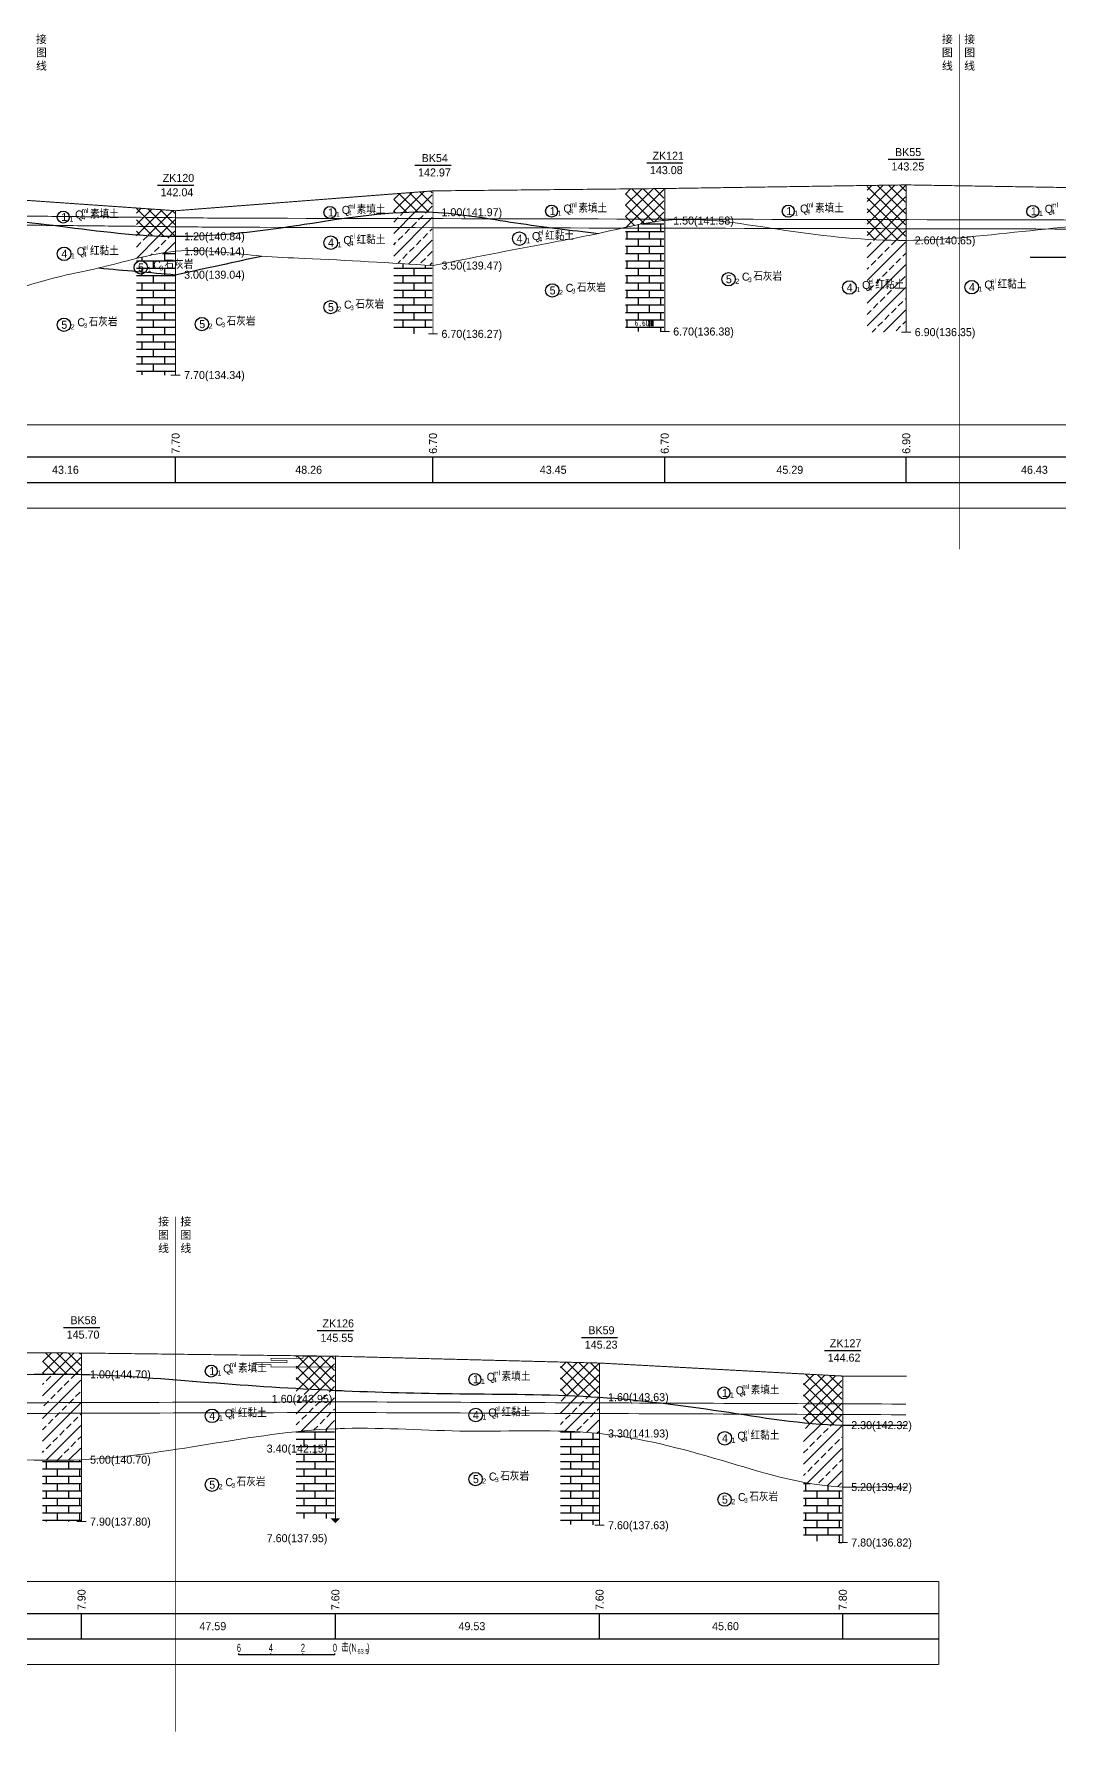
# Model space of a CAD drawing. Header units: inches. Extents: x -205 to 12199, y -11610 to -150.
# Drawn here: x 428 to 748, y -6477 to -5947 of the extents above; entities that cross this region are included whole.
import ezdxf
from ezdxf.enums import TextEntityAlignment as Align

# ---------------------------------------------------------------- set-up
doc = ezdxf.new("R2010")
doc.units = ezdxf.units.IN
doc.header["$MEASUREMENT"] = 0
doc.linetypes.add('ACAD_ISO03W100', pattern=[30, 12, -18])
doc.linetypes.add('ACAD_ISO05W100', pattern=[34, 24, -3, 0.5, -3, 0.5, -3])
for name, color, linetype in [('地质-原位曲线', 7, 'Continuous'), ('地质-图框', 7, 'Continuous'), ('地质-地层符号', 3, 'Continuous'), ('地质-地层线', 7, 'Continuous'), ('地质-地面线', 7, 'Continuous'), ('地质-填充花纹', 4, 'Continuous'), ('地质-文字', 7, 'Continuous'), ('地质-标注栏', 7, 'Continuous'), ('地质-钻孔', 7, 'Continuous'), ('管底', 7, 'Continuous'), ('红线', 1, 'ACAD_ISO05W100')]:
    doc.layers.add(name, color=color, linetype=linetype)
doc.styles.add('LZ_PMT_LINE', font='', dxfattribs={"height": 2})
doc.styles.get("Standard").update_dxf_attribs({"font": ''})
doc.styles.add('地层编号', font='Comfont.shx', dxfattribs={"width": 0.7, "height": 2.5, "bigfont": 'Hztxt12a.shx'})
doc.styles.add('层底标注', font='Comfont.shx', dxfattribs={"width": 0.7, "height": 2.5, "bigfont": 'Hztxt12a.shx'})
doc.styles.add('岩土名称', font='Comfont.shx', dxfattribs={"width": 0.7, "height": 2.5, "bigfont": 'Hztxt12a.shx'})
doc.styles.add('时代', font='Comfont.shx', dxfattribs={"width": 0.7, "height": 2.5, "bigfont": 'Hztxt12a.shx'})
doc.styles.add('标注栏数据', font='Comfont.shx', dxfattribs={"width": 0.7, "height": 2.5, "bigfont": 'Hztxt12a.shx'})
doc.styles.add('钻孔标注', font='Comfont.shx', dxfattribs={"width": 0.7, "height": 2.5, "bigfont": 'Hztxt12a.shx'})
doc.styles.get('LZ_PMT_LINE').set_extended_font_data('SimSun')
doc.styles.get('Standard').set_extended_font_data('SimSun')
doc.linetypes.add('bzhjcx', pattern='A,0.001,[2,XX1.shx,S=1,R=0,X=1,Y=0],-2', length=2.001)
doc.linetypes.add('swx', pattern='A,7,-1.5,["●",LZ_PMT_LINE,S=0.05,R=0,X=0,Y=0],-1.5', length=10)
pattern_1 = [(0, (-19274.5207, -6171.524), (0, 2.3), []), (90, (-19274.5207, -6171.524), (-3.5, 2.3), [2.3, -2.3])]
pattern_2 = [(0, (-19364.5207, -6171.524), (0, 2.3), []), (90, (-19364.5207, -6171.524), (-3.5, 2.3), [2.3, -2.3])]
pattern_3 = [(45, (-19364.5207, -6171.524), (-3.5355339, 3.5355339), []), (45, (-19360.985, -6171.524), (-3.5355339, 3.5355339), [2, -1])]
pattern_4 = [(45, (-19364.5207, -6171.524), (-1.76776695, 1.76776695), []), (135, (-19364.5207, -6171.524), (-1.76776695, -1.76776695), [])]
pattern_5 = [(45, (-20525.997, -6532.769), (-3.5355339, 3.5355339), []), (45, (-20522.4613, -6532.769), (-3.5355339, 3.5355339), [2, -1])]
pattern_6 = [(0, (-20525.9969, -6532.7692), (0, 2.3), []), (90, (-20525.997, -6532.769), (-3.5, 2.3), [2.3, -2.3])]
pattern_7 = [(45, (-20525.9969, -6532.7692), (-1.76776695, 1.76776695), []), (135, (-20525.9969, -6532.7692), (-1.76776695, -1.76776695), [])]
pattern_8 = [(0, (-20698.1672, -6532.7692), (0, 2.3), []), (90, (-20698.1672, -6532.769), (-3.5, 2.3), [2.3, -2.3])]
pattern_9 = [(45, (-20698.167, -6532.769), (-3.5355339, 3.5355339), []), (45, (-20694.6317, -6532.769), (-3.5355339, 3.5355339), [2, -1])]
pattern_10 = [(45, (-20698.1672, -6532.7692), (-1.76776695, 1.76776695), []), (135, (-20698.1672, -6532.7692), (-1.76776695, -1.76776695), [])]

# ---------------------------------------------------------------- blocks, each defined once
blk = doc.blocks.new('gkqy_yan.dwg不标', base_point=(0, -1))
at = {"color": 7}
blk.add_solid([(-0.5, -2), (-0.5, 0), (0.5, -2), (0.5, 0)], dxfattribs=at)

msp = doc.modelspace()

# ---------------------------------------------------------------- hatches: boundary and pattern name
at = {"layer": '地质-填充花纹', "linetype": 'Continuous'}
h = msp.add_hatch(dxfattribs=at)
h.set_pattern_fill('GKSTT', scale=0.5, style=0, pattern_type=2)
h.set_pattern_definition(pattern_4)
h.paths.add_polyline_path([(700.44937, -6011.03772), (692.79642, -6010.92454), (688.44937, -6010.71162), (688.44937, -5993.89203), (700.44937, -5993.71184)])
h = msp.add_hatch(dxfattribs=at)
h.set_pattern_fill('GKSTT', scale=0.5, style=0, pattern_type=2)
h.set_pattern_definition(pattern_4)
h.paths.add_polyline_path([(552.56212, -6002.23712), (547.35218, -6002.14754), (542.35504, -6002.30491), (540.56212, -6002.431), (540.56212, -5996.51908), (552.56212, -5995.59402)])
h = msp.add_hatch(dxfattribs=at)
h.set_pattern_fill('GKSTT', scale=0.5, style=0, pattern_type=2)
h.set_pattern_definition(pattern_4)
h.paths.add_polyline_path([(624.97263, -6004.87684), (619.19487, -6005.69558), (614.2911, -6006.67044), (612.97263, -6006.96581), (612.97263, -5994.96547), (624.97263, -5994.84394)])
h = msp.add_hatch(dxfattribs=at)
h.set_pattern_fill('GKSTT', scale=0.5, style=0, pattern_type=2)
h.set_pattern_definition([(45, (-19274.5207, -6171.524), (-1.76776695, 1.76776695), []), (135, (-19274.5207, -6171.524), (-1.76776695, -1.76776695), [])])
h.paths.add_polyline_path([(472.13468, -6001.75742), (472.13468, -6009.76796), (466.2627, -6009.60736), (461.27172, -6009.30943), (460.13468, -6009.215), (460.13468, -6000.92325)])
h = msp.add_hatch(dxfattribs=at)
h.set_pattern_fill('GKFZNT', scale=0.5, style=0, pattern_type=2)
h.set_pattern_definition(pattern_3)
h.paths.add_polyline_path([(552.56212, -6002.23712), (552.56212, -6018.89285), (547.54572, -6018.58714), (542.55481, -6018.28569), (540.56212, -6018.16741), (540.56212, -6002.431), (542.35504, -6002.30491), (547.35218, -6002.14754)])
h = msp.add_hatch(dxfattribs=at)
h.set_pattern_fill('GKSHY', scale=0.5, style=0, pattern_type=2)
h.set_pattern_definition(pattern_2)
h.paths.add_polyline_path([(624.97263, -6039.50808), (612.97263, -6039.50808), (612.97263, -6006.96581), (614.2911, -6006.67044), (619.19487, -6005.69558), (624.97263, -6004.87684)])
h = msp.add_hatch(dxfattribs=at)
h.set_pattern_fill('GKFZNT', scale=0.5, style=0, pattern_type=2)
h.set_pattern_definition([(45, (-19274.5207, -6171.524), (-3.5355339, 3.5355339), []), (45, (-19270.985, -6171.524), (-3.5355339, 3.5355339), [2, -1])])
h.paths.add_polyline_path([(461.27172, -6009.30943), (466.2627, -6009.60736), (472.13468, -6009.76796), (472.13468, -6014.48313), (462.95711, -6016.01244), (460.13468, -6016.70323), (460.13468, -6009.215)])
h = msp.add_hatch(dxfattribs=at)
h.set_pattern_fill('GKSHY', scale=0.5, style=0, pattern_type=2)
h.set_pattern_definition(pattern_1)
h.paths.add_polyline_path([(472.13468, -6021.75279), (465.37753, -6021.15781), (460.3968, -6020.71925), (460.13468, -6020.69616), (460.13468, -6016.70323), (462.95711, -6016.01244), (472.13468, -6014.48313)])
h = msp.add_hatch(dxfattribs=at)
h.set_pattern_fill('GKFZNT', scale=0.5, style=0, pattern_type=2)
h.set_pattern_definition(pattern_3)
h.paths.add_polyline_path([(692.79642, -6010.92454), (700.44937, -6011.03772), (700.44937, -6039.70809), (688.44937, -6039.70809), (688.44937, -6010.71162)])
h = msp.add_hatch(dxfattribs=at)
h.set_pattern_fill('GKSHY', scale=0.5, style=0, pattern_type=2)
h.set_pattern_definition(pattern_1)
h.paths.add_polyline_path([(460.3968, -6020.71925), (465.37753, -6021.15781), (472.13468, -6021.75279), (472.13468, -6053.10813), (464.44252, -6053.10813), (462.1366, -6053.0493), (460.13468, -6052.93691), (460.13468, -6020.69616)])
h = msp.add_hatch(dxfattribs=at)
h.set_pattern_fill('GKSHY', scale=0.5, style=0, pattern_type=2)
h.set_pattern_definition(pattern_2)
h.paths.add_polyline_path([(542.55481, -6018.28569), (547.54572, -6018.58714), (552.56212, -6018.89285), (552.56212, -6040.24141), (540.56212, -6040.24141), (540.56212, -6018.16741)])
h = msp.add_hatch(dxfattribs=at)
h.set_pattern_fill('GKSTT', scale=0.5, style=0, pattern_type=2)
h.set_pattern_definition(pattern_7)
h.paths.add_polyline_path([(442.75076, -6358.61921), (442.75076, -6365.28425), (433.37132, -6365.19966), (430.75076, -6365.22257), (430.75076, -6358.58893)])
h = msp.add_hatch(dxfattribs=at)
h.set_pattern_fill('GKSTT', scale=0.5, style=0, pattern_type=2)
h.set_pattern_definition(pattern_7)
h.paths.add_polyline_path([(522.06648, -6359.61665), (522.06648, -6370.27399), (512.59026, -6369.80106), (510.06648, -6369.65661), (510.06648, -6359.46536)])
h = msp.add_hatch(dxfattribs=at)
h.set_pattern_fill('GKFZNT', scale=0.5, style=0, pattern_type=2)
h.set_pattern_definition(pattern_5)
h.paths.add_polyline_path([(442.75076, -6365.28425), (442.75076, -6391.95761), (433.34875, -6392.12427), (430.75076, -6392.08549), (430.75076, -6365.22257), (433.37132, -6365.19966)])
h = msp.add_hatch(dxfattribs=at)
h.set_pattern_fill('GKSTT', scale=0.5, style=0, pattern_type=2)
h.set_pattern_definition(pattern_10)
h.paths.add_polyline_path([(604.60902, -6361.74672), (604.60902, -6372.40563), (598.57829, -6372.06263), (593.58267, -6371.85415), (592.60902, -6371.82415), (592.60902, -6361.43657)])
h = msp.add_hatch(dxfattribs=at)
h.set_pattern_fill('GKSTT', scale=0.5, style=0, pattern_type=2)
h.set_pattern_definition(pattern_10)
h.paths.add_polyline_path([(680.60851, -6365.80648), (680.60851, -6381.14013), (672.59248, -6380.72149), (668.60851, -6380.35112), (668.60851, -6365.16437)])
h = msp.add_hatch(dxfattribs=at)
h.set_pattern_fill('GKFZNT', scale=0.5, style=0, pattern_type=2)
h.set_pattern_definition(pattern_5)
h.paths.add_polyline_path([(512.59026, -6369.80106), (522.06648, -6370.27399), (522.06648, -6382.30374), (512.36486, -6382.97405), (510.06648, -6383.21561), (510.06648, -6369.65661)])
h = msp.add_hatch(dxfattribs=at)
h.set_pattern_fill('GKFZNT', scale=0.5, style=0, pattern_type=2)
h.set_pattern_definition(pattern_9)
h.paths.add_polyline_path([(593.58267, -6371.85415), (598.57829, -6372.06263), (604.60902, -6372.40563), (604.60902, -6383.73319), (598.58106, -6383.25109), (593.58603, -6383.03174), (592.60902, -6383.01234), (592.60902, -6371.82415)])
h = msp.add_hatch(dxfattribs=at)
h.set_pattern_fill('GKFZNT', scale=0.5, style=0, pattern_type=2)
h.set_pattern_definition(pattern_9)
h.paths.add_polyline_path([(672.59248, -6380.72149), (680.60851, -6381.14013), (680.60851, -6400.46123), (671.89121, -6399.57935), (668.60851, -6398.98387), (668.60851, -6380.35112)])
h = msp.add_hatch(dxfattribs=at)
h.set_pattern_fill('GKSHY', scale=0.5, style=0, pattern_type=2)
h.set_pattern_definition(pattern_6)
h.paths.add_polyline_path([(522.06648, -6410.28647), (510.06648, -6410.28647), (510.06648, -6383.21561), (512.36486, -6382.97405), (522.06648, -6382.30374)])
h = msp.add_hatch(dxfattribs=at)
h.set_pattern_fill('GKSHY', scale=0.5, style=0, pattern_type=2)
h.set_pattern_definition(pattern_8)
h.paths.add_polyline_path([(593.58603, -6383.03174), (598.58106, -6383.25109), (604.60902, -6383.73319), (604.60902, -6412.41077), (599.35897, -6412.22004), (593.85523, -6412.09627), (592.60902, -6412.07293), (592.60902, -6383.01234)])
h = msp.add_hatch(dxfattribs=at)
h.set_pattern_fill('GKSHY', scale=0.5, style=0, pattern_type=2)
h.set_pattern_definition(pattern_6)
h.paths.add_polyline_path([(442.75076, -6411.28651), (434.21293, -6411.28651), (430.75076, -6411.27358), (430.75076, -6392.08549), (433.34875, -6392.12427), (442.75076, -6391.95761)])
h = msp.add_hatch(dxfattribs=at)
h.set_pattern_fill('GKSHY', scale=0.5, style=0, pattern_type=2)
h.set_pattern_definition(pattern_8)
h.paths.add_polyline_path([(671.89121, -6399.57935), (680.60851, -6400.46123), (680.60851, -6417.80799), (674.51992, -6417.51893), (668.60851, -6417.05462), (668.60851, -6398.98387)])

# ---------------------------------------------------------------- linework, layer by layer
at = {"layer": '地质-原位曲线', "color": 7, "linetype": 'Continuous'}
for p, q in [((492.16719, -6452.95315), (492.16719, -6452.45315)), ((522.16719, -6452.95315), (492.16719, -6452.95315)), ((502.16719, -6452.95315), (502.16719, -6452.45315)), ((512.16719, -6452.95315), (512.16719, -6452.45315)), ((522.16719, -6452.95315), (522.16719, -6452.45315))]:
    msp.add_line(p, q, dxfattribs=at)
at = {"layer": '地质-原位曲线', "color": 7, "linetype": 'Continuous', "const_width": 0.2, "flags": 128}
msp.add_lwpolyline([(522.16719, -6359.61981), (512.16719, -6359.61981), (512.16719, -6360.28647), (502.16719, -6360.28647), (502.16719, -6360.95314), (507.16719, -6360.95314), (507.16719, -6361.61981), (497.16719, -6361.61981), (497.16719, -6362.28647), (502.16719, -6362.28647), (502.16719, -6362.95314), (522.16719, -6362.95314)], dxfattribs=at)
at = {"layer": '地质-地层符号', "color": 7, "linetype": 'Continuous'}
for centre, major_axis in [((437.29606, -6003.74147), (0, 1.875)), ((520.61877, -6002.31613), (0, 1.875)), ((589.89237, -6001.89928), (0, 1.875)), ((663.836, -6001.90808), (0, 1.875)), ((740.2633, -6001.97478), (0, 1.875)), ((520.86877, -6011.76152), (0, 2.125)), ((579.79802, -6010.49079), (0, 2.125)), ((437.54606, -6015.24147), (0, 2.125)), ((461.48014, -6019.47916), (0, 2.08333)), ((590.10071, -6026.67475), (0, 2.08333)), ((645.17514, -6023.17473), (0, 2.08333)), ((682.95518, -6025.76666), (0, 2.125)), ((721.16934, -6025.64918), (0, 2.125)), ((520.82711, -6031.9017), (0, 2.08333)), ((437.50439, -6037.40814), (0, 2.08333)), ((480.61338, -6037.20506), (0, 2.08333)), ((483.53362, -6364.25316), (0, 1.875)), ((565.90412, -6366.84574), (0, 1.875)), ((643.73377, -6371.08652), (0, 1.875)), ((483.78362, -6378.25316), (0, 2.125)), ((566.15412, -6377.9965), (0, 2.125)), ((643.98377, -6385.25319), (0, 2.125)), ((566.11245, -6398.00463), (0, 2.08333)), ((483.74195, -6399.75316), (0, 2.08333)), ((643.9421, -6404.41985), (0, 2.08333))]:
    msp.add_ellipse(centre, major_axis=major_axis, ratio=1, dxfattribs=at)
at = {"layer": '地质-地层线', "color": 7, "lineweight": 25}
for points, knots in [([(319.5296, -6005.77473), (333.14014, -6005.48361), (360.85879, -6004.89074), (398.94396, -6002.26013), (436.43486, -6006.44249), (465.16707, -6010.44945), (481.91193, -6009.50091), (486.67542, -6009.23108)], [174.659818016, 174.659818016, 174.659818016, 174.659818016, 213.712592605, 254.193096022, 290.295863565, 326.398631108, 340.752163883, 340.752163883, 340.752163883, 340.752163883]), ([(486.67542, -6009.23108), (495.31481, -6008.55653), (517.35372, -6005.44149), (548.10546, -6000.1386), (578.66745, -6005.85549), (595.91176, -6007.8588), (604.53391, -6008.86046)], [340.752163883, 340.752163883, 340.752163883, 340.752163883, 366.78837464, 407.178118172, 433.249920002, 459.321721831, 459.321721831, 459.321721831, 459.321721831]), ([(185.19921, -6366.75318), (188.53254, -6366.75401), (195.1992, -6366.75567), (215.43265, -6366.73051), (245.89622, -6367.15359), (285.89073, -6367.90318), (325.1754, -6366.96662), (364.10525, -6366.36089), (403.37372, -6366.08137), (443.05821, -6364.4287), (482.65659, -6367.92891), (510.04818, -6369.75902), (524.23824, -6370.37087), (525.19921, -6370.41082)], [0, 0, 0, 0, 10, 20, 60.69984028, 101.399680559, 139.985990492, 178.572300425, 218.197947249, 257.823594072, 297.560176649, 337.296759226, 340.183056479, 340.183056479, 340.183056479, 340.183056479]), ([(525.19921, -6370.41082), (537.98384, -6370.94234), (564.53813, -6371.50155), (603.91209, -6371.51255), (642.87122, -6376.50868), (671.42601, -6381.43442), (690.86034, -6381.12089), (697.52579, -6381.14242), (700.85851, -6381.15319)], [340.183056479, 340.183056479, 340.183056479, 340.183056479, 378.58181181, 419.866864394, 458.116679676, 496.366494958, 506.366494958, 516.366494958, 516.366494958, 516.366494958, 516.366494958])]:
    msp.add_open_spline(points, degree=3, knots=knots, dxfattribs=at)
at = {"layer": '地质-地层线', "color": 7, "linetype": 'bzhjcx', "lineweight": 0}
for points, knots in [([(552.81212, -6018.90808), (564.87756, -6016.51192), (582.11391, -6013.08882), (606.27029, -6008.73981), (630.6282, -6002.2364), (663.01929, -6008.51208), (700.99084, -6012.48492), (739.40367, -6007.77807), (774.42014, -6004.72809), (801.33013, -6004.40393), (817.52096, -6004.10473), (824.42461, -6003.78887), (826.67542, -6003.67784)], [0, 0, 0, 0, 36.88208501, 52.688692872, 73.764170021, 111.629651316, 149.495132611, 188.302797404, 227.110462197, 255.016680905, 268.969790259, 275.717906058, 275.717906058, 275.717906058, 275.717906058]), ([(319.53006, -6005.77472), (329.33687, -6008.79228), (342.82124, -6012.94144), (369.81907, -6020.46768), (398.46741, -6036.25926), (428.43338, -6023.46361), (452.41755, -6019.14749), (468.94571, -6013.60634), (481.88517, -6014.26279), (486.67542, -6014.69303)], [0, 0, 0, 0, 30.729650327, 42.253271032, 84.506542063, 121.313377812, 133.582323062, 158.120213561, 172.474964117, 172.474964117, 172.474964117, 172.474964117]), ([(486.67542, -6014.69303), (490.8453, -6015.06755), (499.518, -6016.13988), (521.52148, -6016.99826), (539.40184, -6018.08959), (552.81212, -6018.90808)], [172.474964117, 172.474964117, 172.474964117, 172.474964117, 184.970672397, 198.395901815, 238.67159007, 238.67159007, 238.67159007, 238.67159007]), ([(286.59428, -6392.28653), (299.45454, -6391.91052), (325.17506, -6391.15851), (364.10569, -6389.18107), (403.35959, -6390.6186), (443.18042, -6393.4838), (482.65431, -6387.1334), (510.01308, -6382.67864), (524.238, -6382.21549), (525.19921, -6382.19168)], [0, 0, 0, 0, 38.602432162, 77.204864324, 116.841725485, 156.478586647, 196.429899528, 236.381212409, 239.275485458, 239.275485458, 239.275485458, 239.275485458]), ([(525.19921, -6382.19168), (537.94671, -6381.87591), (564.51305, -6383.94937), (604.31143, -6381.55913), (642.90106, -6391.72358), (671.16526, -6401.00739), (690.86493, -6400.42745), (697.52732, -6400.46683), (700.85851, -6400.48652)], [239.275485458, 239.275485458, 239.275485458, 239.275485458, 277.658997596, 318.936782782, 357.846700705, 396.756618629, 406.756618629, 416.756618629, 416.756618629, 416.756618629, 416.756618629])]:
    msp.add_open_spline(points, degree=3, knots=knots, dxfattribs=at)
at = {"layer": '地质-地层线', "color": 7}
msp.add_spline([(448.40893, -6019.66369), (460.3968, -6020.71925), (472.38468, -6021.7748)], degree=3, dxfattribs=at)
msp.add_open_spline([(472.38468, -6021.7748), (474.51409, -6021.31058), (476.78429, -6020.81567), (487.02916, -6018.58227), (487.66445, -6018.44377)], degree=3, knots=[0, 0, 0, 0, 13.719403596, 14.62638908, 14.62638908, 14.62638908, 14.62638908], dxfattribs=at)
at = {"layer": '地质-地层线', "color": 7, "start_tangent": (0.977052229, 0.212999863), "end_tangent": (0.977052229, 0.212999863)}
msp.add_spline([(486.67542, -6018.65938), (499.19382, -6015.93034)], degree=3, dxfattribs=at)
at = {"layer": '地质-地层线', "color": 7, "lineweight": 25}
msp.add_spline([(739.38831, -6016.30811), (758.73277, -6016.30811), (778.07724, -6016.30811)], degree=3, dxfattribs=at)
at = {"layer": '地质-地面线', "color": 7, "linetype": 'Continuous', "const_width": 0.3}
for points in [[(486.67542, -6000.67314), (552.81212, -5995.57475), (625.22263, -5994.84141), (700.69937, -5993.70809), (778.07724, -5994.97477), (826.67542, -5994.97477)], [(146.67542, -5999.44143), (166.67542, -5999.44143), (242.50185, -5998.57473), (319.53006, -5997.10805), (400.45743, -5996.7748), (472.38468, -6001.7748), (486.67542, -6000.67314)], [(185.19921, -6360.08652), (205.19921, -6360.08652), (286.59428, -6358.95319), (363.75757, -6358.41985), (443.00076, -6358.61984), (522.31648, -6359.6198), (525.19921, -6359.69431)], [(525.19921, -6359.69431), (604.85902, -6361.75318), (680.85851, -6365.81986), (700.85851, -6365.81986)]]:
    msp.add_lwpolyline(points, dxfattribs=at)
at = {"layer": '地质-标注栏', "color": 7, "linetype": 'Continuous', "const_width": 0.3}
for points in [[(106.67465, -6068.70809), (496.67465, -6068.70809)], [(446.67465, -6068.70809), (836.67465, -6068.70809)], [(106.67465, -6094.70809), (496.67465, -6094.70809)], [(446.67465, -6094.70809), (836.67465, -6094.70809)], [(145.19844, -6429.95315), (535.19844, -6429.95315)], [(485.19997, -6429.95315), (710.85927, -6429.95315)], [(710.85927, -6429.95315), (710.85927, -6455.95315)], [(145.19844, -6455.95315), (535.19844, -6455.95315)], [(485.19997, -6455.95315), (710.85927, -6455.95315)]]:
    msp.add_lwpolyline(points, dxfattribs=at)
at = {"layer": '地质-标注栏', "color": 7, "linetype": 'Continuous'}
for points in [[(106.67465, -6078.70809), (496.67465, -6078.70809)], [(446.67465, -6078.70809), (836.67465, -6078.70809)], [(472.38468, -6086.70809), (472.38468, -6078.70809)], [(472.38468, -6086.70809), (472.38468, -6078.70809)], [(552.81212, -6086.70809), (552.81212, -6078.70809)], [(552.81212, -6086.70809), (552.81212, -6078.70809)], [(625.22263, -6086.70809), (625.22263, -6078.70809)], [(625.22263, -6086.70809), (625.22263, -6078.70809)], [(700.69937, -6086.70809), (700.69937, -6078.70809)], [(700.69937, -6086.70809), (700.69937, -6078.70809)], [(106.67465, -6086.70809), (496.67465, -6086.70809)], [(446.67465, -6086.70809), (836.67465, -6086.70809)], [(145.19844, -6439.95315), (535.19844, -6439.95315)], [(443.00076, -6447.95315), (443.00076, -6439.95315)], [(443.00076, -6447.95315), (443.00076, -6439.95315)], [(485.19997, -6439.95315), (710.85927, -6439.95315)], [(522.31648, -6447.95315), (522.31648, -6439.95315)], [(522.31648, -6447.95315), (522.31648, -6439.95315)], [(604.85902, -6447.95315), (604.85902, -6439.95315)], [(604.85902, -6447.95315), (604.85902, -6439.95315)], [(680.85851, -6447.95315), (680.85851, -6439.95315)], [(145.19844, -6447.95315), (535.19844, -6447.95315)], [(485.19997, -6447.95315), (710.85927, -6447.95315)]]:
    msp.add_lwpolyline(points, dxfattribs=at)
at = {"layer": '地质-钻孔', "color": 7, "linetype": 'Continuous'}
for p, q in [((547.15707, -5987.57474), (558.46762, -5987.57474)), ((619.6102, -5986.8414), (630.83481, -5986.8414)), ((695.08676, -5985.70809), (706.31332, -5985.70809)), ((466.68832, -5993.7748), (478.0809, -5993.7748)), ((437.34688, -6350.61984), (448.65547, -6350.61984)), ((516.66133, -6351.61981), (527.97188, -6351.61981)), ((599.24684, -6353.75319), (610.47145, -6353.75319)), ((675.16286, -6357.81985), (686.55544, -6357.81985))]:
    msp.add_line(p, q, dxfattribs=at)
at = {"layer": '地质-钻孔', "color": 7, "const_width": 0.3, "flags": 128}
for points in [[(700.69937, -5993.70809), (700.69937, -6039.70809)], [(552.81212, -5995.57475), (552.81212, -6040.24141)], [(625.22263, -5994.84141), (625.22263, -6039.50808)], [(472.38468, -6001.7748), (472.38468, -6053.10813)], [(443.00076, -6358.61984), (443.00076, -6411.28651)], [(522.31648, -6359.6198), (522.31648, -6410.28647)], [(604.85902, -6361.75318), (604.85902, -6412.41985)], [(680.85851, -6365.81985), (680.85851, -6417.81986)]]:
    msp.add_lwpolyline(points, dxfattribs=at)
at = {"layer": '地质-钻孔', "color": 7, "linetype": 'Continuous', "const_width": 0.3, "flags": 128}
for points in [[(551.31212, -6040.24141), (554.31212, -6040.24141)], [(623.72263, -6039.50808), (626.72263, -6039.50808)], [(699.19937, -6039.70809), (702.19937, -6039.70809)], [(470.88468, -6053.10813), (473.88468, -6053.10813)], [(441.50076, -6411.28651), (444.50076, -6411.28651)], [(603.35902, -6412.41985), (606.35902, -6412.41985)], [(679.35851, -6417.81986), (682.35851, -6417.81986)]]:
    msp.add_lwpolyline(points, dxfattribs=at)
at = {"layer": '地质-钻孔', "color": 7, "linetype": 'Continuous'}
msp.add_solid([(520.81648, -6410.28647), (523.81648, -6410.28647), (522.31648, -6411.78647)], dxfattribs=at)
at = {"layer": '管底', "linetype": 'swx', "const_width": 0.3}
for points in [[(146.98287, -6003.29539), (486.65822, -6006.93244)], [(147.01317, -6000.46555), (486.68852, -6004.1026)], [(486.6643, -6004.10245), (826.76266, -6004.8327)], [(486.65822, -6006.93244), (826.75658, -6007.66269)], [(185.43583, -6374.85647), (528.03572, -6373.85446)], [(523.31291, -6373.86835), (700.58386, -6374.57059)], [(185.44558, -6378.18946), (528.04547, -6377.18744)], [(523.29971, -6377.20132), (700.57066, -6377.90357)]]:
    msp.add_lwpolyline(points, dxfattribs=at)
at = {"layer": '红线', "linetype": 'ACAD_ISO03W100', "ltscale": 0.4, "const_width": 0.2}
for points in [[(717.35581, -5946.65676), (717.35581, -6107.54712)], [(472.43894, -6316.03341), (472.43894, -6476.92378)]]:
    msp.add_lwpolyline(points, dxfattribs=at)

# ---------------------------------------------------------------- block references
at = {"layer": '地质-图框', "color": 7, "linetype": 'Continuous'}
msp.add_blockref('gkqy_yan.dwg不标', (621.22263, -6036.84141), dxfattribs=at)

# ---------------------------------------------------------------- texts
at = {"layer": '地质-原位曲线', "color": 7, "linetype": 'Continuous', "style": '标注栏数据', "width": 0.7}
for s, p in [('6', (492.16719, -6451.95315)), ('4', (502.16719, -6451.95315)), ('2', (512.16719, -6451.95315)), ('0', (522.16719, -6451.95315))]:
    msp.add_text(s, height=2.5, dxfattribs=at).set_placement(p, align=Align.CENTER)
for s, height, p in [('击', 2.5, (524.16719, -6451.95315)), ('(N', 2.5, (526.51719, -6451.95315)), (')', 2.5, (532.24053, -6451.95315)), ('63.5', 1.5, (529.22552, -6452.57815))]:
    msp.add_text(s, height=height, dxfattribs=at).set_placement(p)
at = {"layer": '地质-图框', "color": 7, "linetype": 'Continuous', "width": 0.7}
msp.add_text('6.60', height=2, dxfattribs=at).set_placement((615.84803, -6037.84141))
at = {"layer": '地质-地层符号', "color": 7, "linetype": 'Continuous', "style": '时代', "width": 0.8}
for s, p in [('ml', (526.33961, -6001.09946)), ('ml', (595.61321, -6000.68261)), ('ml', (669.55683, -6000.69142)), ('ml', (745.98414, -6000.75811)), ('4', (443.01689, -6004.69147)), ('ml', (443.01689, -6002.5248)), ('4', (526.33961, -6003.26613)), ('4', (595.61321, -6002.84928)), ('4', (669.55683, -6002.85808)), ('4', (745.98414, -6002.92478)), ('el', (526.83961, -6010.54485)), ('4', (585.76885, -6011.44079)), ('el', (585.76885, -6009.27412)), ('4', (443.51689, -6016.19147)), ('el', (443.51689, -6014.0248)), ('4', (526.83961, -6012.71152)), ('3', (467.32597, -6020.42916)), ('3', (596.21737, -6027.62475)), ('3', (651.29181, -6024.12473)), ('4', (688.92602, -6026.71666)), ('el', (688.92602, -6024.54999)), ('4', (727.14017, -6026.59918)), ('el', (727.14017, -6024.43251)), ('3', (526.94377, -6032.8517)), ('3', (486.73005, -6038.15506)), ('3', (443.62106, -6038.35814)), ('4', (489.25445, -6365.20316)), ('ml', (489.25445, -6363.03649)), ('ml', (571.62495, -6365.62907)), ('4', (571.62495, -6367.79574)), ('4', (649.4546, -6372.03652)), ('ml', (649.4546, -6369.86985)), ('el', (489.75445, -6377.03649)), ('el', (572.12495, -6376.77984)), ('4', (489.75445, -6379.20316)), ('4', (572.12495, -6378.9465)), ('4', (649.9546, -6386.20319)), ('el', (649.9546, -6384.03652)), ('3', (489.85862, -6400.70316)), ('3', (572.22912, -6398.95463)), ('3', (650.05877, -6405.36985))]:
    msp.add_text(s, height=1.5, dxfattribs=at).set_placement(p)
at = {"layer": '地质-地层符号', "color": 7, "linetype": 'Continuous'}
for s, height, style, p in [('1', 2.5, '地层编号', (436.67106, -6004.99147)), ('1', 1.625, '地层编号', (439.17106, -6005.19147)), ('Q', 2.5, '时代', (440.98356, -6004.19147)), ('素填土', 2.5, '岩土名称', (445.65022, -6004.19147)), ('1', 2.5, '地层编号', (519.99377, -6003.56613)), ('1', 1.625, '地层编号', (522.49377, -6003.76613)), ('Q', 2.5, '时代', (524.30627, -6002.76613)), ('素填土', 2.5, '岩土名称', (528.97294, -6002.76613)), ('1', 2.5, '地层编号', (589.26737, -6003.14928)), ('1', 1.625, '地层编号', (591.76737, -6003.34928)), ('Q', 2.5, '时代', (593.57987, -6002.34928)), ('素填土', 2.5, '岩土名称', (598.24654, -6002.34928)), ('1', 2.5, '地层编号', (663.211, -6003.15808)), ('1', 1.625, '地层编号', (665.711, -6003.35808)), ('Q', 2.5, '时代', (667.5235, -6002.35808)), ('素填土', 2.5, '岩土名称', (672.19016, -6002.35808)), ('1', 2.5, '地层编号', (739.6383, -6003.22478)), ('1', 1.625, '地层编号', (742.1383, -6003.42478)), ('Q', 2.5, '时代', (743.9508, -6002.42478)), ('Q', 2.5, '时代', (524.80627, -6012.21152)), ('红黏土', 2.5, '岩土名称', (528.93127, -6012.21152)), ('4', 2.5, '地层编号', (578.92302, -6011.74079)), ('Q', 2.5, '时代', (583.73552, -6010.94079)), ('红黏土', 2.5, '岩土名称', (587.86052, -6010.94079)), ('4', 2.5, '地层编号', (436.67106, -6016.49147)), ('1', 1.625, '地层编号', (439.67106, -6016.69147)), ('Q', 2.5, '时代', (441.48356, -6015.69147)), ('红黏土', 2.5, '岩土名称', (445.60856, -6015.69147)), ('4', 2.5, '地层编号', (519.99377, -6013.01152)), ('1', 1.625, '地层编号', (522.99377, -6013.21152)), ('1', 1.625, '地层编号', (581.92302, -6011.94079)), ('5', 2.5, '地层编号', (460.6468, -6020.72916)), ('1', 1.625, '地层编号', (463.56347, -6020.92916)), ('C', 2.5, '时代', (465.37597, -6019.92916)), ('石灰岩', 2.5, '岩土名称', (468.91764, -6019.92916)), ('5', 2.5, '地层编号', (589.26737, -6027.92475)), ('C', 2.5, '时代', (594.26737, -6027.12475)), ('石灰岩', 2.5, '岩土名称', (597.80904, -6027.12475)), ('5', 2.5, '地层编号', (644.34181, -6024.42473)), ('2', 1.625, '地层编号', (647.25848, -6024.62473)), ('C', 2.5, '时代', (649.34181, -6023.62473)), ('石灰岩', 2.5, '岩土名称', (652.88348, -6023.62473)), ('4', 2.5, '地层编号', (682.08018, -6027.01666)), ('1', 1.625, '地层编号', (685.08018, -6027.21666)), ('Q', 2.5, '时代', (686.89268, -6026.21666)), ('红黏土', 2.5, '岩土名称', (691.01768, -6026.21666)), ('4', 2.5, '地层编号', (720.29434, -6026.89918)), ('1', 1.625, '地层编号', (723.29434, -6027.09918)), ('Q', 2.5, '时代', (725.10684, -6026.09918)), ('红黏土', 2.5, '岩土名称', (729.23184, -6026.09918)), ('5', 2.5, '地层编号', (519.99377, -6033.1517)), ('C', 2.5, '时代', (524.99377, -6032.3517)), ('石灰岩', 2.5, '岩土名称', (528.53544, -6032.3517)), ('2', 1.625, '地层编号', (592.18404, -6028.12475)), ('5', 2.5, '地层编号', (436.67106, -6038.65814)), ('C', 2.5, '时代', (441.67106, -6037.85814)), ('石灰岩', 2.5, '岩土名称', (445.21272, -6037.85814)), ('5', 2.5, '地层编号', (479.78005, -6038.45506)), ('C', 2.5, '时代', (484.78005, -6037.65506)), ('石灰岩', 2.5, '岩土名称', (488.32172, -6037.65506)), ('2', 1.625, '地层编号', (522.91044, -6033.3517)), ('2', 1.625, '地层编号', (439.58772, -6038.85814)), ('2', 1.625, '地层编号', (482.69672, -6038.65506)), ('1', 2.5, '地层编号', (482.90862, -6365.50316)), ('1', 1.625, '地层编号', (485.40862, -6365.70316)), ('Q', 2.5, '时代', (487.22112, -6364.70316)), ('素填土', 2.5, '岩土名称', (491.88779, -6364.70316)), ('1', 2.5, '地层编号', (565.27912, -6368.09574)), ('Q', 2.5, '时代', (569.59162, -6367.29574)), ('素填土', 2.5, '岩土名称', (574.25829, -6367.29574)), ('1', 1.625, '地层编号', (567.77912, -6368.29574)), ('1', 2.5, '地层编号', (643.10877, -6372.33652)), ('Q', 2.5, '时代', (647.42127, -6371.53652)), ('素填土', 2.5, '岩土名称', (652.08794, -6371.53652)), ('Q', 2.5, '时代', (487.72112, -6378.70316)), ('红黏土', 2.5, '岩土名称', (491.84612, -6378.70316)), ('Q', 2.5, '时代', (570.09162, -6378.4465)), ('红黏土', 2.5, '岩土名称', (574.21662, -6378.4465)), ('1', 1.625, '地层编号', (645.60877, -6372.53652)), ('4', 2.5, '地层编号', (482.90862, -6379.50316)), ('1', 1.625, '地层编号', (485.90862, -6379.70316)), ('4', 2.5, '地层编号', (565.27912, -6379.2465)), ('1', 1.625, '地层编号', (568.27912, -6379.4465)), ('4', 2.5, '地层编号', (643.10877, -6386.50319)), ('1', 1.625, '地层编号', (646.10877, -6386.70319)), ('Q', 2.5, '时代', (647.92127, -6385.70319)), ('红黏土', 2.5, '岩土名称', (652.04627, -6385.70319)), ('5', 2.5, '地层编号', (565.27912, -6399.25463)), ('C', 2.5, '时代', (570.27912, -6398.45463)), ('石灰岩', 2.5, '岩土名称', (573.82079, -6398.45463)), ('5', 2.5, '地层编号', (482.90862, -6401.00316)), ('2', 1.625, '地层编号', (485.82529, -6401.20316)), ('C', 2.5, '时代', (487.90862, -6400.20316)), ('石灰岩', 2.5, '岩土名称', (491.45029, -6400.20316)), ('2', 1.625, '地层编号', (568.19579, -6399.45463)), ('C', 2.5, '时代', (648.10877, -6404.86985)), ('石灰岩', 2.5, '岩土名称', (651.65044, -6404.86985)), ('5', 2.5, '地层编号', (643.10877, -6405.66985)), ('2', 1.625, '地层编号', (646.02544, -6405.86985))]:
    msp.add_text(s, height=height, dxfattribs=dict(at, style=style)).set_placement(p)
at = {"layer": '地质-文字', "color": 7, "linetype": 'Continuous', "style": '层底标注'}
for s, p in [('1.00(141.97)', (555.46212, -6003.49141)), ('1.50(141.58)', (627.87263, -6006.09141)), ('1.20(140.84)', (475.03468, -6011.0248)), ('2.60(140.65)', (703.34937, -6012.29142)), ('1.90(140.14)', (475.03468, -6015.69147)), ('3.00(139.04)', (475.03468, -6023.0248)), ('3.50(139.47)', (555.46212, -6020.15808)), ('6.70(136.27)', (555.46212, -6041.49141)), ('6.70(136.38)', (627.87263, -6040.75808)), ('6.90(136.35)', (703.34937, -6040.95809)), ('7.70(134.34)', (475.03468, -6054.35813)), ('1.00(144.70)', (445.65076, -6366.53651)), ('1.60(143.95)', (502.42632, -6374.20233)), ('1.60(143.63)', (607.50902, -6373.66985)), ('2.30(142.32)', (683.50851, -6382.40319)), ('3.30(141.93)', (607.50902, -6385.00318)), ('5.00(140.70)', (445.65076, -6393.20318)), ('3.40(142.15)', (500.85043, -6389.71631)), ('5.20(139.42)', (683.50851, -6401.73652)), ('7.90(137.80)', (445.65076, -6412.53651)), ('7.60(137.63)', (607.50902, -6413.66985)), ('7.60(137.95)', (500.85043, -6417.71631)), ('7.80(136.82)', (683.50851, -6419.06986))]:
    msp.add_text(s, height=2.5, dxfattribs=at).set_placement(p)
at = {"layer": '地质-标注栏', "color": 7, "linetype": 'Continuous', "style": '标注栏数据'}
for s, p in [('7.70', (473.63468, -6077.70809)), ('6.70', (554.06212, -6077.70809)), ('6.70', (626.47263, -6077.70809)), ('6.90', (701.94937, -6077.70809)), ('7.90', (444.25076, -6438.95315)), ('7.60', (523.56648, -6438.95315)), ('7.60', (606.10902, -6438.95315)), ('7.80', (682.10851, -6438.95315))]:
    msp.add_text(s, height=2.5, rotation=90.0000025, dxfattribs=at).set_placement(p)
for s, p in [('43.16', (433.77522, -6083.95809)), ('48.26', (509.77756, -6083.95809)), ('43.45', (586.19654, -6083.95809)), ('45.29', (660.14016, -6083.95809)), ('46.43', (736.56747, -6083.95809)), ('47.59', (479.83779, -6445.20315)), ('49.53', (560.79609, -6445.20315)), ('45.60', (640.03794, -6445.20315))]:
    msp.add_text(s, height=2.5, dxfattribs=at).set_placement(p)
at = {"layer": '地质-钻孔', "color": 7, "linetype": 'Continuous', "style": '钻孔标注'}
for s, p in [('ZK121', (621.38929, -5985.84141)), ('BK55', (697.19937, -5984.70809)), ('142.97', (548.15736, -5991.07475)), ('BK54', (549.27045, -5986.57475)), ('143.08', (620.60953, -5990.34141)), ('143.25', (696.08627, -5989.20809)), ('ZK120', (468.34301, -5992.7748)), ('142.04', (467.68825, -5997.2748)), ('BK58', (439.50076, -6349.61984)), ('ZK126', (518.27482, -6350.6198)), ('145.70', (438.346, -6354.11984)), ('145.55', (517.66172, -6355.1198)), ('145.23', (600.24593, -6357.25318)), ('BK59', (601.35902, -6352.75318)), ('ZK127', (676.81685, -6356.81985)), ('144.62', (676.16208, -6361.31985))]:
    msp.add_text(s, height=2.5, dxfattribs=at).set_placement(p)
at = {"layer": '红线', "char_height": 2.5, "attachment_point": 1}
for insert in [(428.74146, -5946.93377), (711.83636, -5946.93377), (718.80168, -5946.93377), (466.9195, -6316.31042), (473.88482, -6316.31042)]:
    msp.add_mtext_dynamic_manual_height_columns('接图线', width=3.594619, gutter_width=12.5, heights=[0], dxfattribs=dict(at, insert=insert))

doc.saveas('drawing.dxf')
